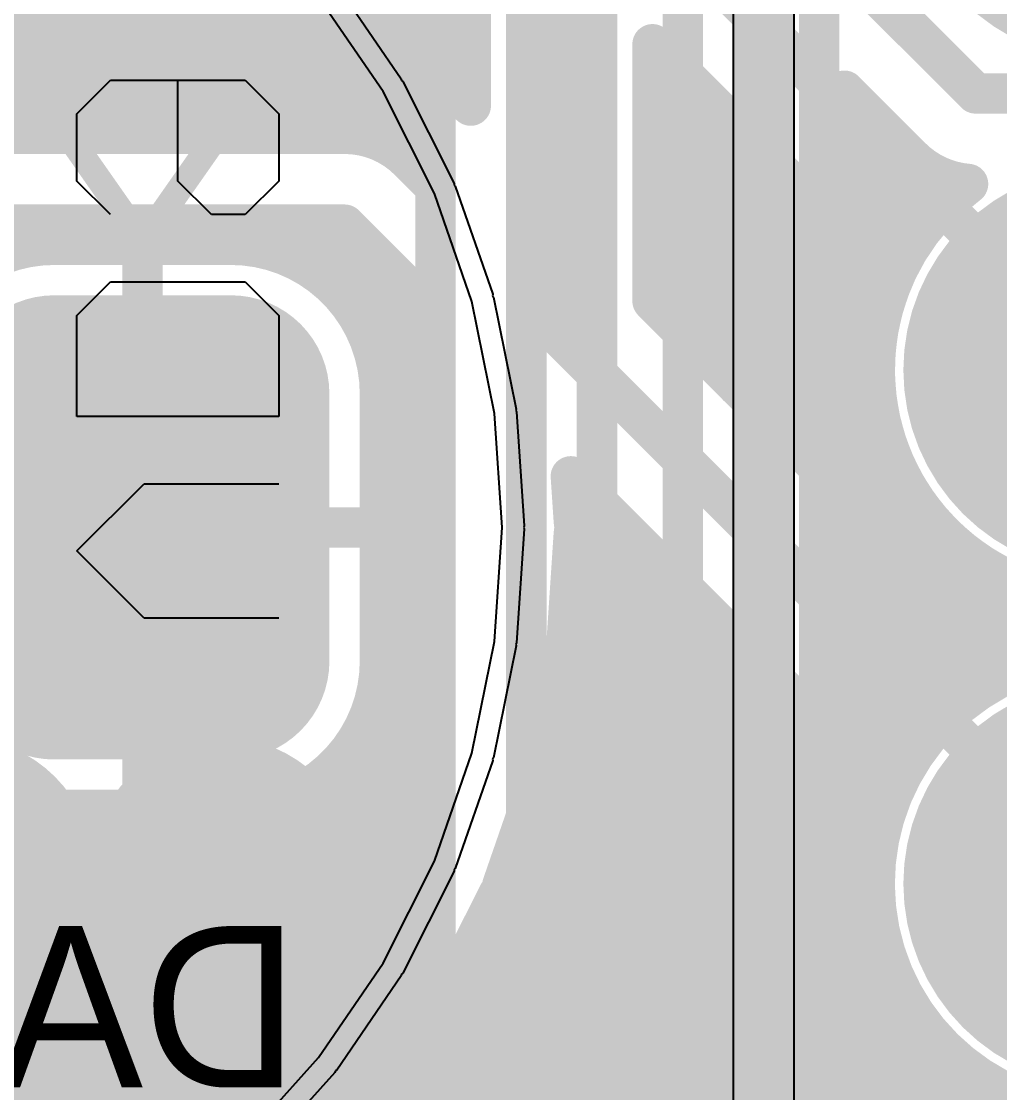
# Model space of a CAD drawing. Header units: millimetres. Extents: x 0.11 to 5.67, y 0.55 to 4.24.
# Drawn here: x 2.1791 to 2.3698, y 2.3966 to 2.6056 of the extents above; entities that cross this region are included whole.
import ezdxf

# ---------------------------------------------------------------- set-up
doc = ezdxf.new("R2010")
doc.units = ezdxf.units.MM
doc.header["$MEASUREMENT"] = 0
for name, color, linetype in [('BottomLayer', 5, 'Continuous'), ('BottomOverlay', 54, 'Continuous'), ('BottomPaste', 16, 'Continuous'), ('BottomSolder', 6, 'Continuous'), ('InternalPlane1', 76, 'Continuous'), ('InternalPlane2', 16, 'Continuous'), ('Mechanical3', 76, 'Continuous'), ('MultiLayer', 9, 'Continuous'), ('TopLayer', 1, 'Continuous'), ('TopOverlay', 2, 'Continuous'), ('TopPaste', 8, 'Continuous'), ('TopSolder', 216, 'Continuous'), ('ViaHoleLayer', 16, 'Continuous')]:
    doc.layers.add(name, color=color, linetype=linetype)

# ---------------------------------------------------------------- blocks, each defined once
blk = doc.blocks.new('NANOPINEO_CORE_1')
at = {"layer": 'BottomLayer', "const_width": 0.0315}
for points in [[(0.76083, -0.09587, 1), (0.79232, -0.09587, 1)], [(0.76083, -0.19606, 1), (0.79232, -0.19606, 1)]]:
    blk.add_lwpolyline(points, format="xyb", close=True, dxfattribs=at)
at = {"layer": 'BottomSolder', "const_width": 0.03346}
for points in [[(0.75984, -0.09587, 1), (0.79331, -0.09587, 1)], [(0.75984, -0.19606, 1), (0.79331, -0.19606, 1)], [(0.75984, -0.29606, 1), (0.79331, -0.29606, 1)]]:
    blk.add_lwpolyline(points, format="xyb", close=True, dxfattribs=at)
at = {"layer": 'InternalPlane1', "const_width": 0.03968}
for points in [[(0.75673, -0.09587, 1), (0.79642, -0.09587, 1)], [(0.75673, -0.19606, 1), (0.79642, -0.19606, 1)], [(0.75673, -0.29606, 1), (0.79642, -0.29606, 1)]]:
    blk.add_lwpolyline(points, format="xyb", close=True, dxfattribs=at)
at = {"layer": 'InternalPlane2', "const_width": 0.03968}
for points in [[(0.75673, -0.09587, 1), (0.79642, -0.09587, 1)], [(0.75673, -0.19606, 1), (0.79642, -0.19606, 1)], [(0.75673, -0.29606, 1), (0.79642, -0.29606, 1)]]:
    blk.add_lwpolyline(points, format="xyb", close=True, dxfattribs=at)
at = {"layer": 'MultiLayer', "const_width": 0.0315}
for points in [[(0.76083, -0.09587, 1), (0.79232, -0.09587, 1)], [(0.76083, -0.19606, 1), (0.79232, -0.19606, 1)]]:
    blk.add_lwpolyline(points, format="xyb", close=True, dxfattribs=at)
at = {"layer": 'TopLayer', "const_width": 0.0315}
for points in [[(0.76083, -0.09587, 1), (0.79232, -0.09587, 1)], [(0.76083, -0.19606, 1), (0.79232, -0.19606, 1)]]:
    blk.add_lwpolyline(points, format="xyb", close=True, dxfattribs=at)
at = {"layer": 'TopOverlay', "const_width": 0.00787}
blk.add_lwpolyline([(0.83268, -0.68307), (0.83268, 0.79232)], dxfattribs=at)
at = {"layer": 'TopSolder', "const_width": 0.03346}
for points in [[(0.75984, -0.09587, 1), (0.79331, -0.09587, 1)], [(0.75984, -0.19606, 1), (0.79331, -0.19606, 1)], [(0.75984, -0.29606, 1), (0.79331, -0.29606, 1)]]:
    blk.add_lwpolyline(points, format="xyb", close=True, dxfattribs=at)
blk = doc.blocks.new('SMA_B_80')
at = {"layer": 'BottomLayer', "const_width": 0.01722}
for points in [[(-0.11737, 0.01722, 1), (-0.10015, 0.01722, 1)], [(-0.06521, 0.01722, 1), (-0.04798, 0.01722, 1)], [(0.04405, 0.01722, 1), (0.06127, 0.01722, 1)], [(0.09621, 0.01722, 1), (0.11343, 0.01722, 1)], [(-0.11737, -0.01722, 1), (-0.10015, -0.01722, 1)], [(0.04405, -0.01722, 1), (0.06127, -0.01722, 1)], [(0.09621, -0.01722, 1), (0.11343, -0.01722, 1)], [(-0.06521, -0.01722, 1), (-0.04798, -0.01722, 1)]]:
    blk.add_lwpolyline(points, format="xyb", close=True, dxfattribs=at)
at = {"layer": 'BottomLayer'}
for points in [[(-0.05659, 0.03445), (-0.10876, 0.03445), (-0.05659, -0.03445), (-0.10876, -0.03445)], [(0.10482, 0.03445), (0.05266, 0.03445), (0.10482, -0.03445), (0.05266, -0.03445)], [(-0.03937, 0.01722), (-0.12598, 0.01722), (-0.03937, -0.01722), (-0.12598, -0.01722)], [(0.12205, 0.01722), (0.03543, 0.01722), (0.12205, -0.01722), (0.03543, -0.01722)]]:
    blk.add_solid(points, dxfattribs=at)
at = {"layer": 'BottomOverlay'}
for points, const_width in [([(-0.1063, 0.05709), (-0.1063, 0.04626)], 0.00787), ([(-0.1063, 0.05709), (0.10236, 0.05709)], 0.00787), ([(0.10236, 0.05709), (0.10236, 0.04626)], 0.00787), ([(-0.02697, 0.035), (-0.02697, -0.035)], 0.005), ([(0.02303, 0.035), (-0.02697, 0)], 0.005), ([(0.02303, 0.035), (0.02303, -0.035)], 0.005), ([(-0.02697, 0), (0.02303, -0.035)], 0.005), ([(-0.1063, -0.04626), (-0.1063, -0.05709)], 0.00787), ([(0.10236, -0.04626), (0.10236, -0.05709)], 0.00787), ([(-0.1063, -0.05709), (0.10236, -0.05709)], 0.00787)]:
    blk.add_lwpolyline(points, dxfattribs=dict(at, const_width=const_width))
for points, const_width in [([(-0.10827, 0.05709, 1), (-0.10433, 0.05709, 1)], 0.00394), ([(-0.10827, 0.05709, 1), (-0.10433, 0.05709, 1)], 0.00394), ([(0.10039, 0.05709, 1), (0.10433, 0.05709, 1)], 0.00394), ([(0.10039, 0.05709, 1), (0.10433, 0.05709, 1)], 0.00394), ([(-0.10827, 0.04626, 1), (-0.10433, 0.04626, 1)], 0.00394), ([(0.10039, 0.04626, 1), (0.10433, 0.04626, 1)], 0.00394), ([(-0.02822, 0.035, 1), (-0.02572, 0.035, 1)], 0.0025), ([(0.02178, 0.035, 1), (0.02428, 0.035, 1)], 0.0025), ([(0.02178, 0.035, 1), (0.02428, 0.035, 1)], 0.0025), ([(-0.02822, 0, 1), (-0.02572, 0, 1)], 0.0025), ([(-0.02822, 0, 1), (-0.02572, 0, 1)], 0.0025), ([(-0.02822, -0.035, 1), (-0.02572, -0.035, 1)], 0.0025), ([(0.02178, -0.035, 1), (0.02428, -0.035, 1)], 0.0025), ([(0.02178, -0.035, 1), (0.02428, -0.035, 1)], 0.0025), ([(-0.10827, -0.04626, 1), (-0.10433, -0.04626, 1)], 0.00394), ([(0.10039, -0.04626, 1), (0.10433, -0.04626, 1)], 0.00394), ([(-0.10827, -0.05709, 1), (-0.10433, -0.05709, 1)], 0.00394), ([(-0.10827, -0.05709, 1), (-0.10433, -0.05709, 1)], 0.00394), ([(0.10039, -0.05709, 1), (0.10433, -0.05709, 1)], 0.00394), ([(0.10039, -0.05709, 1), (0.10433, -0.05709, 1)], 0.00394)]:
    blk.add_lwpolyline(points, format="xyb", close=True, dxfattribs=dict(at, const_width=const_width))
at = {"layer": 'BottomPaste', "const_width": 0.01722}
for points in [[(-0.11737, 0.01722, 1), (-0.10015, 0.01722, 1)], [(-0.06521, 0.01722, 1), (-0.04798, 0.01722, 1)], [(0.04405, 0.01722, 1), (0.06127, 0.01722, 1)], [(0.09621, 0.01722, 1), (0.11343, 0.01722, 1)], [(-0.11737, -0.01722, 1), (-0.10015, -0.01722, 1)], [(0.04405, -0.01722, 1), (0.06127, -0.01722, 1)], [(0.09621, -0.01722, 1), (0.11343, -0.01722, 1)], [(-0.06521, -0.01722, 1), (-0.04798, -0.01722, 1)]]:
    blk.add_lwpolyline(points, format="xyb", close=True, dxfattribs=at)
at = {"layer": 'BottomPaste'}
for points in [[(-0.05659, 0.03445), (-0.10876, 0.03445), (-0.05659, -0.03445), (-0.10876, -0.03445)], [(0.10482, 0.03445), (0.05266, 0.03445), (0.10482, -0.03445), (0.05266, -0.03445)], [(-0.03937, 0.01722), (-0.12598, 0.01722), (-0.03937, -0.01722), (-0.12598, -0.01722)], [(0.12205, 0.01722), (0.03543, 0.01722), (0.12205, -0.01722), (0.03543, -0.01722)]]:
    blk.add_solid(points, dxfattribs=at)
at = {"layer": 'BottomSolder', "const_width": 0.01919}
for points in [[(-0.11836, 0.01722, 1), (-0.09916, 0.01722, 1)], [(-0.06619, 0.01722, 1), (-0.047, 0.01722, 1)], [(0.04306, 0.01722, 1), (0.06225, 0.01722, 1)], [(0.09523, 0.01722, 1), (0.11442, 0.01722, 1)], [(-0.11836, -0.01722, 1), (-0.09916, -0.01722, 1)], [(-0.06619, -0.01722, 1), (-0.047, -0.01722, 1)], [(0.04306, -0.01722, 1), (0.06225, -0.01722, 1)], [(0.09523, -0.01722, 1), (0.11442, -0.01722, 1)]]:
    blk.add_lwpolyline(points, format="xyb", close=True, dxfattribs=at)
at = {"layer": 'BottomSolder'}
for points in [[(-0.05659, 0.03642), (-0.10876, 0.03642), (-0.05659, -0.03642), (-0.10876, -0.03642)], [(0.10482, 0.03642), (0.05266, 0.03642), (0.10482, -0.03642), (0.05266, -0.03642)], [(-0.0374, 0.01722), (-0.12795, 0.01722), (-0.0374, -0.01722), (-0.12795, -0.01722)], [(0.12402, 0.01722), (0.03346, 0.01722), (0.12402, -0.01722), (0.03346, -0.01722)]]:
    blk.add_solid(points, dxfattribs=at)
at = {"layer": 'Mechanical3'}
for p, q in [((-0.10039, -0.00032), (-0.08727, 0.0128)), ((-0.08727, 0.0128), (-0.07416, -0.00032)), ((-0.06104, -0.02656), (-0.06104, 0.0128)), ((-0.06104, 0.0128), (-0.04136, 0.0128)), ((-0.04136, 0.0128), (-0.0348, 0.00624)), ((-0.02168, 0.00624), (-0.01512, 0.0128)), ((-0.01512, 0.0128), (-0.002, 0.0128)), ((-0.002, 0.0128), (0.00456, 0.00624)), ((-0.0348, 0.00624), (-0.0348, -0.02)), ((0.00456, 0.00624), (0.00456, -0.02)), ((-0.10039, -0.02656), (-0.10039, -0.00032)), ((-0.07416, -0.00032), (-0.07416, -0.02656)), ((-0.02168, -0.01344), (-0.01512, -0.00688)), ((-0.01512, -0.00688), (0.00456, -0.00688)), ((-0.02168, -0.02), (-0.02168, -0.01344)), ((-0.0348, -0.02), (-0.04136, -0.02656)), ((-0.01512, -0.02656), (-0.02168, -0.02)), ((0.00456, -0.02), (-0.002, -0.02656)), ((-0.04136, -0.02656), (-0.06104, -0.02656)), ((-0.002, -0.02656), (-0.01512, -0.02656))]:
    blk.add_line(p, q, dxfattribs=at)
blk = doc.blocks.new('SDR0805_180')
at = {"layer": 'TopLayer'}
for p, q in [((-0.13356, 0.11998), (-0.14846, 0.10342)), ((-0.14846, 0.10342), (-0.16104, 0.08502)), ((-0.16104, 0.08502), (-0.17105, 0.06512)), ((-0.17105, 0.06512), (-0.17834, 0.04407)), ((-0.17834, 0.04407), (-0.18276, 0.02223)), ((-0.18276, 0.02223), (-0.18424, 0)), ((-0.18424, 0), (-0.18276, -0.02223)), ((-0.18276, -0.02223), (-0.17834, -0.04407)), ((-0.17834, -0.04407), (-0.17105, -0.06512)), ((-0.17105, -0.06512), (-0.16104, -0.08502)), ((-0.16104, -0.08502), (-0.14846, -0.10342))]:
    blk.add_line(p, q, dxfattribs=at)
blk.add_solid([(-0.08532, -0.01969), (-0.08532, 0.01969), (-0.12469, -0.01969), (-0.12469, 0.01969)], dxfattribs=at)
at = {"layer": 'TopPaste'}
for p, q in [((-0.13356, 0.11998), (-0.14846, 0.10342)), ((-0.14846, 0.10342), (-0.16104, 0.08502)), ((-0.16104, 0.08502), (-0.17105, 0.06512)), ((-0.17105, 0.06512), (-0.17834, 0.04407)), ((-0.17834, 0.04407), (-0.18276, 0.02223)), ((-0.18276, 0.02223), (-0.18424, 0)), ((-0.18424, 0), (-0.18276, -0.02223)), ((-0.18276, -0.02223), (-0.17834, -0.04407)), ((-0.17834, -0.04407), (-0.17105, -0.06512)), ((-0.17105, -0.06512), (-0.16104, -0.08502)), ((-0.16104, -0.08502), (-0.14846, -0.10342))]:
    blk.add_line(p, q, dxfattribs=at)
at = {"layer": 'TopSolder'}
for p, q in [((-0.15168, 0.10632), (-0.13678, 0.12288)), ((-0.16461, 0.08747), (-0.15204, 0.10586)), ((-0.15204, 0.10586), (-0.15178, 0.10603)), ((-0.15178, 0.10603), (-0.15168, 0.10632)), ((-0.17492, 0.06707), (-0.1649, 0.08697)), ((-0.1649, 0.08697), (-0.16467, 0.08717)), ((-0.16467, 0.08717), (-0.16461, 0.08747)), ((-0.17494, 0.06677), (-0.17492, 0.06707)), ((-0.18243, 0.04548), (-0.17514, 0.06654)), ((-0.17514, 0.06654), (-0.17494, 0.06677)), ((-0.187, 0.02309), (-0.18258, 0.04493)), ((-0.18258, 0.04493), (-0.18241, 0.04518)), ((-0.18241, 0.04518), (-0.18243, 0.04548)), ((-0.18694, 0.02279), (-0.187, 0.02309)), ((-0.18856, 0.00029), (-0.18708, 0.02252)), ((-0.18708, 0.02252), (-0.18694, 0.02279)), ((-0.18847, 0), (-0.18856, 0.00029)), ((-0.18856, -0.00029), (-0.18847, 0)), ((-0.18708, -0.02252), (-0.18856, -0.00029)), ((-0.18694, -0.02279), (-0.18708, -0.02252)), ((-0.187, -0.02309), (-0.18694, -0.02279)), ((-0.18258, -0.04493), (-0.187, -0.02309)), ((-0.18241, -0.04518), (-0.18258, -0.04493)), ((-0.18243, -0.04548), (-0.18241, -0.04518)), ((-0.17514, -0.06654), (-0.18243, -0.04548)), ((-0.17494, -0.06677), (-0.17514, -0.06654)), ((-0.17492, -0.06707), (-0.17494, -0.06677)), ((-0.1649, -0.08697), (-0.17492, -0.06707)), ((-0.16467, -0.08717), (-0.1649, -0.08697)), ((-0.16461, -0.08747), (-0.16467, -0.08717)), ((-0.15204, -0.10586), (-0.16461, -0.08747))]:
    blk.add_line(p, q, dxfattribs=at)
blk.add_solid([(-0.08335, -0.02165), (-0.08335, 0.02165), (-0.12665, -0.02165), (-0.12665, 0.02165)], dxfattribs=at)

msp = doc.modelspace()

# ---------------------------------------------------------------- linework, layer by layer
at = {"layer": 'BottomLayer', "const_width": 0.00787}
for points in [[(2.32185, 2.10827), (2.32185, 2.77756)], [(2.30807, 2.02461), (2.30807, 2.75394)], [(2.29134, 1.93406), (2.29134, 2.73032)], [(2.27756, 1.86122), (2.27756, 2.71161)], [(2.25984, 2.57328), (2.25984, 2.70428)], [(2.33563, 2.62106), (2.36516, 2.59154)], [(2.00886, 2.60531), (2.25984, 2.60531)], [(2.00886, 2.59743), (2.25984, 2.59743)], [(2.33957, 2.59207), (2.35263, 2.57901)], [(2.33957, 2.11561), (2.33957, 2.59207)], [(2.36516, 2.59154), (2.5251, 2.59154)], [(2.00886, 2.58956), (2.25984, 2.58956)], [(2.1752, 2.58366), (2.24213, 2.58366)], [(2.25026, 2.58169), (2.25984, 2.58169)], [(2.33957, 2.58169), (2.34995, 2.58169)], [(2.25465, 2.57847), (2.25984, 2.57328)], [(2.33957, 2.57381), (2.36357, 2.57381)], [(2.17519, 2.56594), (2.24213, 2.56594)], [(2.1752, 2.56594), (2.24213, 2.56594)], [(2.24213, 2.56594), (2.25984, 2.54823)], [(2.33957, 2.56594), (2.35544, 2.56594)], [(2.18553, 2.56201), (2.21998, 2.56201)], [(2.20276, 2.50689), (2.20276, 2.55807)], [(2.23459, 2.55806), (2.25001, 2.55806)], [(2.33957, 2.55806), (2.35036, 2.55806)], [(2.24336, 2.55019), (2.25788, 2.55019)], [(2.33957, 2.55019), (2.34726, 2.55019)], [(2.25984, 2.39468), (2.25984, 2.54823)], [(2.24747, 2.54232), (2.25984, 2.54232)], [(2.33957, 2.54232), (2.34572, 2.54232)], [(2.24898, 2.53444), (2.25984, 2.53444)], [(2.24902, 2.48081), (2.24902, 2.53297)], [(2.33957, 2.53444), (2.34558, 2.53444)], [(2.24902, 2.52657), (2.25984, 2.52657)], [(2.33957, 2.52657), (2.34684, 2.52657)], [(2.24902, 2.51869), (2.25984, 2.51869)], [(2.33957, 2.51869), (2.34961, 2.51869)], [(2.24902, 2.51082), (2.25984, 2.51082)], [(2.33957, 2.51082), (2.35424, 2.51082)], [(2.16043, 2.50689), (2.20276, 2.50689)], [(2.20276, 2.50689), (2.24508, 2.50689)], [(2.20276, 2.45571), (2.20276, 2.50689)], [(2.24902, 2.50295), (2.25984, 2.50295)], [(2.33957, 2.50295), (2.36161, 2.50295)], [(2.24902, 2.49507), (2.25984, 2.49507)], [(2.33957, 2.49507), (2.37521, 2.49507)], [(2.24902, 2.4872), (2.25984, 2.4872)], [(2.33957, 2.4872), (2.51085, 2.4872)], [(2.24898, 2.47932), (2.25984, 2.47932)], [(2.33957, 2.47932), (2.37365, 2.47932)], [(2.24747, 2.47145), (2.25984, 2.47145)], [(2.33957, 2.47145), (2.36091, 2.47145)], [(2.24335, 2.46358), (2.25984, 2.46358)], [(2.33957, 2.46358), (2.35381, 2.46358)], [(2.23457, 2.4557), (2.25984, 2.4557)], [(2.33957, 2.4557), (2.34934, 2.4557)], [(2.18553, 2.45177), (2.21998, 2.45177)], [(2.14764, 2.44783), (2.25984, 2.44783)], [(2.33957, 2.44783), (2.34669, 2.44783)], [(2.14764, 2.43995), (2.25984, 2.43995)], [(2.33957, 2.43995), (2.34554, 2.43995)], [(2.14764, 2.43208), (2.25984, 2.43208)], [(2.33957, 2.43208), (2.34579, 2.43208)], [(2.14764, 2.42421), (2.25984, 2.42421)], [(2.33957, 2.42421), (2.34744, 2.42421)], [(2.14764, 2.41633), (2.25984, 2.41633)], [(2.33957, 2.41633), (2.35067, 2.41633)], [(2.14764, 2.40846), (2.25984, 2.40846)], [(2.33957, 2.40846), (2.35593, 2.40846)], [(2.14764, 2.40058), (2.25984, 2.40058)], [(2.33957, 2.40058), (2.3644, 2.40058)], [(2.24606, 2.38091), (2.25984, 2.39468)], [(2.14764, 2.39271), (2.25787, 2.39271)], [(2.33957, 2.39271), (2.3835, 2.39271)]]:
    msp.add_lwpolyline(points, dxfattribs=at)
at = {"layer": 'BottomLayer'}
for points, const_width in [([(2.25787, 2.60531, 1), (2.26181, 2.60531, 1)], 0.00394), ([(2.25787, 2.59743, 1), (2.26181, 2.59743, 1)], 0.00394), ([(2.3376, 2.59207, 1), (2.34154, 2.59207, 1)], 0.00394), ([(2.3376, 2.59207, 1), (2.34154, 2.59207, 1)], 0.00394), ([(2.36319, 2.59154, 1), (2.36713, 2.59154, 1)], 0.00394), ([(2.36319, 2.59154, 1), (2.36713, 2.59154, 1)], 0.00394), ([(2.25787, 2.58956, 1), (2.26181, 2.58956, 1)], 0.00394), ([(2.24016, 2.58366, 1), (2.24409, 2.58366, 1)], 0.00394), ([(2.24016, 2.58366, 1), (2.24409, 2.58366, 1)], 0.00394), ([(2.24016, 2.58366, 1), (2.24409, 2.58366, 1)], 0.00394), ([(2.24829, 2.58169, 1), (2.25222, 2.58169, 1)], 0.00394), ([(2.25787, 2.58169, 1), (2.26181, 2.58169, 1)], 0.00394), ([(2.3376, 2.58169, 1), (2.34154, 2.58169, 1)], 0.00394), ([(2.34798, 2.58169, 1), (2.35192, 2.58169, 1)], 0.00394), ([(2.35066, 2.57901, 1), (2.3546, 2.57901, 1)], 0.00394), ([(2.35066, 2.57901, 1), (2.3546, 2.57901, 1)], 0.00394), ([(2.35066, 2.57901, 1), (2.3546, 2.57901, 1)], 0.00394), ([(2.25269, 2.57847, 1), (2.25662, 2.57847, 1)], 0.00394), ([(2.25269, 2.57847, 1), (2.25662, 2.57847, 1)], 0.00394), ([(2.25269, 2.57847, 1), (2.25662, 2.57847, 1)], 0.00394), ([(2.25787, 2.57328, 1), (2.26181, 2.57328, 1)], 0.00394), ([(2.25787, 2.57328, 1), (2.26181, 2.57328, 1)], 0.00394), ([(2.3376, 2.57381, 1), (2.34154, 2.57381, 1)], 0.00394), ([(2.36161, 2.57381, 1), (2.36554, 2.57381, 1)], 0.00394), ([(2.3617, 2.57388, 1), (2.36564, 2.57388, 1)], 0.00394), ([(2.3617, 2.57388, 1), (2.36564, 2.57388, 1)], 0.00394), ([(2.3617, 2.57388, 1), (2.36564, 2.57388, 1)], 0.00394), ([(2.24016, 2.56594, 1), (2.24409, 2.56594, 1)], 0.00394), ([(2.24016, 2.56594, 1), (2.24409, 2.56594, 1)], 0.00394), ([(2.24016, 2.56594, 1), (2.2441, 2.56594, 1)], 0.00394), ([(2.3376, 2.56594, 1), (2.34154, 2.56594, 1)], 0.00394), ([(2.35347, 2.56594, 1), (2.35741, 2.56594, 1)], 0.00394), ([(2.18356, 2.56201, 1), (2.1875, 2.56201, 1)], 0.00394), ([(2.18356, 2.56201, 1), (2.1875, 2.56201, 1)], 0.00394), ([(2.21801, 2.56201, 1), (2.22195, 2.56201, 1)], 0.00394), ([(2.21801, 2.56201, 1), (2.22195, 2.56201, 1)], 0.00394), ([(2.20079, 2.55807, 1), (2.20472, 2.55807, 1)], 0.00394), ([(2.23262, 2.55806, 1), (2.23656, 2.55806, 1)], 0.00394), ([(2.24804, 2.55806, 1), (2.25198, 2.55806, 1)], 0.00394), ([(2.3376, 2.55806, 1), (2.34154, 2.55806, 1)], 0.00394), ([(2.34839, 2.55806, 1), (2.35233, 2.55806, 1)], 0.00394), ([(2.24139, 2.55019, 1), (2.24533, 2.55019, 1)], 0.00394), ([(2.25591, 2.55019, 1), (2.25985, 2.55019, 1)], 0.00394), ([(2.3376, 2.55019, 1), (2.34154, 2.55019, 1)], 0.00394), ([(2.34529, 2.55019, 1), (2.34923, 2.55019, 1)], 0.00394), ([(2.25787, 2.54823, 1), (2.26181, 2.54823, 1)], 0.00394), ([(2.25787, 2.54823, 1), (2.26181, 2.54823, 1)], 0.00394), ([(2.2455, 2.54232, 1), (2.24944, 2.54232, 1)], 0.00394), ([(2.25787, 2.54232, 1), (2.26181, 2.54232, 1)], 0.00394), ([(2.3376, 2.54232, 1), (2.34154, 2.54232, 1)], 0.00394), ([(2.34375, 2.54232, 1), (2.34769, 2.54232, 1)], 0.00394), ([(2.24701, 2.53444, 1), (2.25095, 2.53444, 1)], 0.00394), ([(2.24705, 2.53297, 1), (2.25098, 2.53297, 1)], 0.00394), ([(2.24705, 2.53297, 1), (2.25098, 2.53297, 1)], 0.00394), ([(2.25787, 2.53444, 1), (2.26181, 2.53444, 1)], 0.00394), ([(2.3376, 2.53444, 1), (2.34154, 2.53444, 1)], 0.00394), ([(2.34361, 2.53444, 1), (2.34755, 2.53444, 1)], 0.00394), ([(2.24705, 2.52657, 1), (2.25098, 2.52657, 1)], 0.00394), ([(2.25787, 2.52657, 1), (2.26181, 2.52657, 1)], 0.00394), ([(2.3376, 2.52657, 1), (2.34154, 2.52657, 1)], 0.00394), ([(2.34487, 2.52657, 1), (2.34881, 2.52657, 1)], 0.00394), ([(2.24705, 2.51869, 1), (2.25098, 2.51869, 1)], 0.00394), ([(2.25787, 2.51869, 1), (2.26181, 2.51869, 1)], 0.00394), ([(2.3376, 2.51869, 1), (2.34154, 2.51869, 1)], 0.00394), ([(2.34764, 2.51869, 1), (2.35158, 2.51869, 1)], 0.00394), ([(2.24705, 2.51082, 1), (2.25098, 2.51082, 1)], 0.00394), ([(2.25787, 2.51082, 1), (2.26181, 2.51082, 1)], 0.00394), ([(2.3376, 2.51082, 1), (2.34154, 2.51082, 1)], 0.00394), ([(2.35227, 2.51082, 1), (2.35621, 2.51082, 1)], 0.00394), ([(2.20079, 2.50689, 1), (2.20472, 2.50689, 1)], 0.00394), ([(2.20079, 2.50689, 1), (2.20472, 2.50689, 1)], 0.00394), ([(2.20079, 2.50689, 1), (2.20472, 2.50689, 1)], 0.00394), ([(2.20079, 2.50689, 1), (2.20472, 2.50689, 1)], 0.00394), ([(2.24311, 2.50689, 1), (2.24705, 2.50689, 1)], 0.00394), ([(2.24705, 2.50295, 1), (2.25098, 2.50295, 1)], 0.00394), ([(2.25787, 2.50295, 1), (2.26181, 2.50295, 1)], 0.00394), ([(2.3376, 2.50295, 1), (2.34154, 2.50295, 1)], 0.00394), ([(2.35964, 2.50295, 1), (2.36358, 2.50295, 1)], 0.00394), ([(2.24705, 2.49507, 1), (2.25098, 2.49507, 1)], 0.00394), ([(2.25787, 2.49507, 1), (2.26181, 2.49507, 1)], 0.00394), ([(2.3376, 2.49507, 1), (2.34154, 2.49507, 1)], 0.00394), ([(2.24705, 2.4872, 1), (2.25098, 2.4872, 1)], 0.00394), ([(2.25787, 2.4872, 1), (2.26181, 2.4872, 1)], 0.00394), ([(2.3376, 2.4872, 1), (2.34154, 2.4872, 1)], 0.00394), ([(2.43602, 2.4374, 1), (2.34547, 2.4374, 1)], 0.00787), ([(2.24705, 2.48081, 1), (2.25098, 2.48081, 1)], 0.00394), ([(2.24705, 2.48081, 1), (2.25098, 2.48081, 1)], 0.00394), ([(2.24701, 2.47932, 1), (2.25095, 2.47932, 1)], 0.00394), ([(2.25787, 2.47932, 1), (2.26181, 2.47932, 1)], 0.00394), ([(2.3376, 2.47932, 1), (2.34154, 2.47932, 1)], 0.00394), ([(2.37168, 2.47932, 1), (2.37562, 2.47932, 1)], 0.00394), ([(2.2455, 2.47145, 1), (2.24944, 2.47145, 1)], 0.00394), ([(2.25787, 2.47145, 1), (2.26181, 2.47145, 1)], 0.00394), ([(2.3376, 2.47145, 1), (2.34154, 2.47145, 1)], 0.00394), ([(2.35894, 2.47145, 1), (2.36287, 2.47145, 1)], 0.00394), ([(2.24138, 2.46358, 1), (2.24532, 2.46358, 1)], 0.00394), ([(2.25787, 2.46358, 1), (2.26181, 2.46358, 1)], 0.00394), ([(2.3376, 2.46358, 1), (2.34154, 2.46358, 1)], 0.00394), ([(2.35184, 2.46358, 1), (2.35577, 2.46358, 1)], 0.00394), ([(2.20079, 2.45571, 1), (2.20472, 2.45571, 1)], 0.00394), ([(2.2326, 2.4557, 1), (2.23654, 2.4557, 1)], 0.00394), ([(2.25787, 2.4557, 1), (2.26181, 2.4557, 1)], 0.00394), ([(2.3376, 2.4557, 1), (2.34154, 2.4557, 1)], 0.00394), ([(2.34737, 2.4557, 1), (2.3513, 2.4557, 1)], 0.00394), ([(2.18356, 2.45177, 1), (2.1875, 2.45177, 1)], 0.00394), ([(2.18356, 2.45177, 1), (2.1875, 2.45177, 1)], 0.00394), ([(2.21801, 2.45177, 1), (2.22195, 2.45177, 1)], 0.00394), ([(2.21801, 2.45177, 1), (2.22195, 2.45177, 1)], 0.00394), ([(2.2126, 2.43996, 1), (2.22441, 2.43996, 1)], 0.01181), ([(2.25787, 2.44783, 1), (2.26181, 2.44783, 1)], 0.00394), ([(2.3376, 2.44783, 1), (2.34154, 2.44783, 1)], 0.00394), ([(2.34472, 2.44783, 1), (2.34866, 2.44783, 1)], 0.00394), ([(2.25787, 2.43995, 1), (2.26181, 2.43995, 1)], 0.00394), ([(2.3376, 2.43995, 1), (2.34154, 2.43995, 1)], 0.00394), ([(2.34358, 2.43995, 1), (2.34751, 2.43995, 1)], 0.00394), ([(2.3435, 2.4374, 1), (2.34744, 2.4374, 1)], 0.00394), ([(2.25787, 2.43208, 1), (2.26181, 2.43208, 1)], 0.00394), ([(2.3376, 2.43208, 1), (2.34154, 2.43208, 1)], 0.00394), ([(2.34382, 2.43208, 1), (2.34775, 2.43208, 1)], 0.00394), ([(2.25787, 2.42421, 1), (2.26181, 2.42421, 1)], 0.00394), ([(2.3376, 2.42421, 1), (2.34154, 2.42421, 1)], 0.00394), ([(2.34547, 2.42421, 1), (2.34941, 2.42421, 1)], 0.00394), ([(2.25787, 2.41633, 1), (2.26181, 2.41633, 1)], 0.00394), ([(2.3376, 2.41633, 1), (2.34154, 2.41633, 1)], 0.00394), ([(2.3487, 2.41633, 1), (2.35264, 2.41633, 1)], 0.00394), ([(2.18504, 2.40453, 1), (2.19685, 2.40453, 1)], 0.01181), ([(2.25787, 2.40846, 1), (2.26181, 2.40846, 1)], 0.00394), ([(2.3376, 2.40846, 1), (2.34154, 2.40846, 1)], 0.00394), ([(2.35396, 2.40846, 1), (2.3579, 2.40846, 1)], 0.00394), ([(2.25787, 2.40058, 1), (2.26181, 2.40058, 1)], 0.00394), ([(2.3376, 2.40058, 1), (2.34154, 2.40058, 1)], 0.00394), ([(2.36243, 2.40058, 1), (2.36637, 2.40058, 1)], 0.00394), ([(2.25787, 2.39468, 1), (2.26181, 2.39468, 1)], 0.00394), ([(2.25787, 2.39468, 1), (2.26181, 2.39468, 1)], 0.00394)]:
    msp.add_lwpolyline(points, format="xyb", close=True, dxfattribs=dict(at, const_width=const_width))
at = {"layer": 'BottomLayer', "const_width": 0.00787}
for points in [[(2.24213, 2.58366, -0.198912), (2.25465, 2.57847)], [(2.24213, 2.58366, -0.198912), (2.25465, 2.57847)], [(2.36367, 2.57388, -0.177105), (2.35263, 2.57901)], [(2.36367, 2.57388, -0.177105), (2.35263, 2.57901)], [(2.43602, 2.5376, -1.620134), (2.36367, 2.57388)], [(2.1565, 2.53297, -0.414214), (2.18553, 2.56201)], [(2.21998, 2.56201, -0.414214), (2.24902, 2.53297)], [(2.18553, 2.45177, -0.414214), (2.1565, 2.48081)], [(2.24902, 2.48081, -0.414214), (2.21998, 2.45177)]]:
    msp.add_lwpolyline(points, format="xyb", dxfattribs=at)
at = {"layer": 'InternalPlane1', "const_width": 0.02591}
for points in [[(2.15437, 2.43996, 1), (2.18028, 2.43996, 1)], [(2.20555, 2.43996, 1), (2.23146, 2.43996, 1)], [(2.17799, 2.40453, 1), (2.2039, 2.40453, 1)]]:
    msp.add_lwpolyline(points, format="xyb", close=True, dxfattribs=at)
at = {"layer": 'InternalPlane2'}
for p, q in [((2.31786, 2.90748), (2.31786, 1.94198)), ((2.32978, 1.86319), (2.32978, 2.90501))]:
    msp.add_line(p, q, dxfattribs=at)
at = {"layer": 'InternalPlane2', "const_width": 0.01181}
msp.add_lwpolyline([(2.32382, 1.86319), (2.32382, 2.90748)], dxfattribs=at)
at = {"layer": 'InternalPlane2', "const_width": 0.02591}
for points in [[(2.15437, 2.43996, 1), (2.18028, 2.43996, 1)], [(2.20555, 2.43996, 1), (2.23146, 2.43996, 1)], [(2.17799, 2.40453, 1), (2.2039, 2.40453, 1)]]:
    msp.add_lwpolyline(points, format="xyb", close=True, dxfattribs=at)
at = {"layer": 'MultiLayer', "const_width": 0.01181}
for points in [[(2.2126, 2.43996, 1), (2.22441, 2.43996, 1)], [(2.18504, 2.40453, 1), (2.19685, 2.40453, 1)]]:
    msp.add_lwpolyline(points, format="xyb", close=True, dxfattribs=at)
at = {"layer": 'TopLayer', "const_width": 0.00787}
for points in [[(2.28445, 2.5437), (2.28445, 3.01378)], [(2.26673, 2.58916), (2.26673, 2.70597)], [(2.29823, 2.63012), (2.39075, 2.5376)], [(2.24865, 2.61824), (2.26122, 2.59984)], [(2.25748, 2.60531), (2.26673, 2.60531)], [(2.30217, 2.60113), (2.34876, 2.55453)], [(2.30217, 2.55104), (2.30217, 2.60113)], [(2.26217, 2.59823), (2.26673, 2.58916)], [(2.26257, 2.59743), (2.26673, 2.59743)], [(2.30217, 2.59743), (2.30586, 2.59743)], [(2.30217, 2.58956), (2.31373, 2.58956)], [(2.30217, 2.58169), (2.32161, 2.58169)], [(2.30217, 2.57381), (2.32948, 2.57381)], [(2.30217, 2.56594), (2.33735, 2.56594)], [(2.30217, 2.55806), (2.34523, 2.55806)], [(2.30217, 2.55104), (2.37381, 2.47939)], [(2.30301, 2.55019), (2.34726, 2.55019)], [(2.28445, 2.5437), (2.39075, 2.4374)], [(2.31089, 2.54232), (2.34572, 2.54232)], [(2.31876, 2.53444), (2.34558, 2.53444)], [(2.32664, 2.52657), (2.34684, 2.52657)], [(2.33451, 2.51869), (2.34961, 2.51869)], [(2.28624, 2.51685), (2.34876, 2.45434)], [(2.28624, 2.51685), (2.28684, 2.50782)], [(2.28664, 2.51082), (2.29227, 2.51082)], [(2.34238, 2.51082), (2.35424, 2.51082)], [(2.28536, 2.48372), (2.28684, 2.50595)], [(2.28664, 2.50295), (2.30015, 2.50295)], [(2.35026, 2.50295), (2.36161, 2.50295)], [(2.28612, 2.49507), (2.30802, 2.49507)], [(2.35813, 2.49507), (2.37521, 2.49507)], [(2.28559, 2.4872), (2.3159, 2.4872)], [(2.36601, 2.4872), (2.43714, 2.4872)], [(2.28069, 2.46003), (2.28511, 2.48187)], [(2.2846, 2.47932), (2.32377, 2.47932)], [(2.283, 2.47145), (2.33164, 2.47145)], [(2.28141, 2.46358), (2.33952, 2.46358)], [(2.27291, 2.43717), (2.2802, 2.45823)], [(2.27932, 2.4557), (2.34739, 2.4557)], [(2.2766, 2.44783), (2.34669, 2.44783)], [(2.27387, 2.43995), (2.34554, 2.43995)], [(2.26217, 2.41555), (2.27219, 2.43545)], [(2.27049, 2.43208), (2.34579, 2.43208)], [(2.26653, 2.42421), (2.34744, 2.42421)], [(2.26256, 2.41633), (2.35067, 2.41633)], [(2.24865, 2.39554), (2.26122, 2.41394)], [(2.25747, 2.40846), (2.35593, 2.40846)], [(2.25209, 2.40058), (2.3644, 2.40058)], [(2.23259, 2.37751), (2.24749, 2.39407)], [(2.24626, 2.39271), (2.3835, 2.39271)]]:
    msp.add_lwpolyline(points, dxfattribs=at)
at = {"layer": 'TopLayer'}
for points, const_width in [([(2.25551, 2.60531, 1), (2.25945, 2.60531, 1)], 0.00394), ([(2.26476, 2.60531, 1), (2.2687, 2.60531, 1)], 0.00394), ([(2.25925, 2.59984, 1), (2.26319, 2.59984, 1)], 0.00394), ([(2.3002, 2.60113, 1), (2.30413, 2.60113, 1)], 0.00394), ([(2.3002, 2.60113, 1), (2.30413, 2.60113, 1)], 0.00394), ([(2.2602, 2.59823, 1), (2.26414, 2.59823, 1)], 0.00394), ([(2.2606, 2.59743, 1), (2.26454, 2.59743, 1)], 0.00394), ([(2.26476, 2.59743, 1), (2.2687, 2.59743, 1)], 0.00394), ([(2.3002, 2.59743, 1), (2.30413, 2.59743, 1)], 0.00394), ([(2.30389, 2.59743, 1), (2.30783, 2.59743, 1)], 0.00394), ([(2.26476, 2.58916, 1), (2.2687, 2.58916, 1)], 0.00394), ([(2.26476, 2.58916, 1), (2.2687, 2.58916, 1)], 0.00394), ([(2.3002, 2.58956, 1), (2.30413, 2.58956, 1)], 0.00394), ([(2.31176, 2.58956, 1), (2.3157, 2.58956, 1)], 0.00394), ([(2.3002, 2.58169, 1), (2.30413, 2.58169, 1)], 0.00394), ([(2.31964, 2.58169, 1), (2.32357, 2.58169, 1)], 0.00394), ([(2.3002, 2.57381, 1), (2.30413, 2.57381, 1)], 0.00394), ([(2.32751, 2.57381, 1), (2.33145, 2.57381, 1)], 0.00394), ([(2.3002, 2.56594, 1), (2.30413, 2.56594, 1)], 0.00394), ([(2.33538, 2.56594, 1), (2.33932, 2.56594, 1)], 0.00394), ([(2.3002, 2.55806, 1), (2.30413, 2.55806, 1)], 0.00394), ([(2.34326, 2.55806, 1), (2.3472, 2.55806, 1)], 0.00394), ([(2.34679, 2.55453, 1), (2.35073, 2.55453, 1)], 0.00394), ([(2.34679, 2.55453, 1), (2.35073, 2.55453, 1)], 0.00394), ([(2.3002, 2.55104, 1), (2.30413, 2.55104, 1)], 0.00394), ([(2.3002, 2.55104, 1), (2.30413, 2.55104, 1)], 0.00394), ([(2.30105, 2.55019, 1), (2.30498, 2.55019, 1)], 0.00394), ([(2.34529, 2.55019, 1), (2.34923, 2.55019, 1)], 0.00394), ([(2.28248, 2.5437, 1), (2.28642, 2.5437, 1)], 0.00394), ([(2.28248, 2.5437, 1), (2.28642, 2.5437, 1)], 0.00394), ([(2.30892, 2.54232, 1), (2.31286, 2.54232, 1)], 0.00394), ([(2.34375, 2.54232, 1), (2.34769, 2.54232, 1)], 0.00394), ([(2.31679, 2.53444, 1), (2.32073, 2.53444, 1)], 0.00394), ([(2.34361, 2.53444, 1), (2.34755, 2.53444, 1)], 0.00394), ([(2.32467, 2.52657, 1), (2.3286, 2.52657, 1)], 0.00394), ([(2.34487, 2.52657, 1), (2.34881, 2.52657, 1)], 0.00394), ([(2.33254, 2.51869, 1), (2.33648, 2.51869, 1)], 0.00394), ([(2.34764, 2.51869, 1), (2.35158, 2.51869, 1)], 0.00394), ([(2.28427, 2.51685, 1), (2.28821, 2.51685, 1)], 0.00394), ([(2.28427, 2.51685, 1), (2.28821, 2.51685, 1)], 0.00394), ([(2.28468, 2.51082, 1), (2.28861, 2.51082, 1)], 0.00394), ([(2.29031, 2.51082, 1), (2.29424, 2.51082, 1)], 0.00394), ([(2.34042, 2.51082, 1), (2.34435, 2.51082, 1)], 0.00394), ([(2.35227, 2.51082, 1), (2.35621, 2.51082, 1)], 0.00394), ([(2.28488, 2.50782, 1), (2.28881, 2.50782, 1)], 0.00394), ([(2.28488, 2.50595, 1), (2.28881, 2.50595, 1)], 0.00394), ([(2.28467, 2.50295, 1), (2.28861, 2.50295, 1)], 0.00394), ([(2.29818, 2.50295, 1), (2.30212, 2.50295, 1)], 0.00394), ([(2.34829, 2.50295, 1), (2.35223, 2.50295, 1)], 0.00394), ([(2.35964, 2.50295, 1), (2.36358, 2.50295, 1)], 0.00394), ([(2.28415, 2.49507, 1), (2.28809, 2.49507, 1)], 0.00394), ([(2.30605, 2.49507, 1), (2.30999, 2.49507, 1)], 0.00394), ([(2.35616, 2.49507, 1), (2.3601, 2.49507, 1)], 0.00394), ([(2.28362, 2.4872, 1), (2.28756, 2.4872, 1)], 0.00394), ([(2.31393, 2.4872, 1), (2.31786, 2.4872, 1)], 0.00394), ([(2.36404, 2.4872, 1), (2.36797, 2.4872, 1)], 0.00394), ([(2.28339, 2.48372, 1), (2.28733, 2.48372, 1)], 0.00394), ([(2.28314, 2.48187, 1), (2.28708, 2.48187, 1)], 0.00394), ([(2.28263, 2.47932, 1), (2.28657, 2.47932, 1)], 0.00394), ([(2.3218, 2.47932, 1), (2.32574, 2.47932, 1)], 0.00394), ([(2.28103, 2.47145, 1), (2.28497, 2.47145, 1)], 0.00394), ([(2.32968, 2.47145, 1), (2.33361, 2.47145, 1)], 0.00394), ([(2.27944, 2.46358, 1), (2.28338, 2.46358, 1)], 0.00394), ([(2.33755, 2.46358, 1), (2.34149, 2.46358, 1)], 0.00394), ([(2.27872, 2.46003, 1), (2.28266, 2.46003, 1)], 0.00394), ([(2.27823, 2.45823, 1), (2.28217, 2.45823, 1)], 0.00394), ([(2.27735, 2.4557, 1), (2.28129, 2.4557, 1)], 0.00394), ([(2.34542, 2.4557, 1), (2.34936, 2.4557, 1)], 0.00394), ([(2.34679, 2.45434, 1), (2.35073, 2.45434, 1)], 0.00394), ([(2.34679, 2.45434, 1), (2.35073, 2.45434, 1)], 0.00394), ([(2.2126, 2.43996, 1), (2.22441, 2.43996, 1)], 0.01181), ([(2.27463, 2.44783, 1), (2.27857, 2.44783, 1)], 0.00394), ([(2.34472, 2.44783, 1), (2.34866, 2.44783, 1)], 0.00394), ([(2.27191, 2.43995, 1), (2.27584, 2.43995, 1)], 0.00394), ([(2.34358, 2.43995, 1), (2.34751, 2.43995, 1)], 0.00394), ([(2.27094, 2.43717, 1), (2.27488, 2.43717, 1)], 0.00394), ([(2.27022, 2.43545, 1), (2.27415, 2.43545, 1)], 0.00394), ([(2.26852, 2.43208, 1), (2.27246, 2.43208, 1)], 0.00394), ([(2.34382, 2.43208, 1), (2.34775, 2.43208, 1)], 0.00394), ([(2.26456, 2.42421, 1), (2.26849, 2.42421, 1)], 0.00394), ([(2.34547, 2.42421, 1), (2.34941, 2.42421, 1)], 0.00394), ([(2.2602, 2.41555, 1), (2.26414, 2.41555, 1)], 0.00394), ([(2.26059, 2.41633, 1), (2.26453, 2.41633, 1)], 0.00394), ([(2.3487, 2.41633, 1), (2.35264, 2.41633, 1)], 0.00394), ([(2.25925, 2.41394, 1), (2.26319, 2.41394, 1)], 0.00394), ([(2.18504, 2.40453, 1), (2.19685, 2.40453, 1)], 0.01181), ([(2.2555, 2.40846, 1), (2.25944, 2.40846, 1)], 0.00394), ([(2.35396, 2.40846, 1), (2.3579, 2.40846, 1)], 0.00394), ([(2.25012, 2.40058, 1), (2.25406, 2.40058, 1)], 0.00394), ([(2.36243, 2.40058, 1), (2.36637, 2.40058, 1)], 0.00394), ([(2.24668, 2.39554, 1), (2.25062, 2.39554, 1)], 0.00394), ([(2.24552, 2.39407, 1), (2.24946, 2.39407, 1)], 0.00394)]:
    msp.add_lwpolyline(points, format="xyb", close=True, dxfattribs=dict(at, const_width=const_width))
at = {"layer": 'TopLayer', "const_width": 0.00787}
for points in [[(2.42219, 2.50502, -0.809352), (2.34876, 2.55453)], [(2.43602, 2.4374, -1.212712), (2.34876, 2.45434)]]:
    msp.add_lwpolyline(points, format="xyb", dxfattribs=at)
at = {"layer": 'ViaHoleLayer', "const_width": 0.00591}
for points in [[(2.21555, 2.43996, 1), (2.22146, 2.43996, 1)], [(2.18799, 2.40453, 1), (2.1939, 2.40453, 1)]]:
    msp.add_lwpolyline(points, format="xyb", close=True, dxfattribs=at)

# ---------------------------------------------------------------- block references
for name, p, rotation in [('NANOPINEO_CORE_1', (3.16732, 2.34154), 180), ('SMA_B_80', (2.20276, 2.58957), 90), ('SDR0805_180', (2.08858, 2.50689), 180)]:
    msp.add_blockref(name, p, dxfattribs=dict(rotation=rotation))

# ---------------------------------------------------------------- texts
at = {"layer": 'BottomOverlay', "text_generation_flag": 2}
msp.add_text('DA4', height=0.031496, dxfattribs=at).set_placement((2.23327, 2.39764))

doc.saveas('drawing.dxf')
